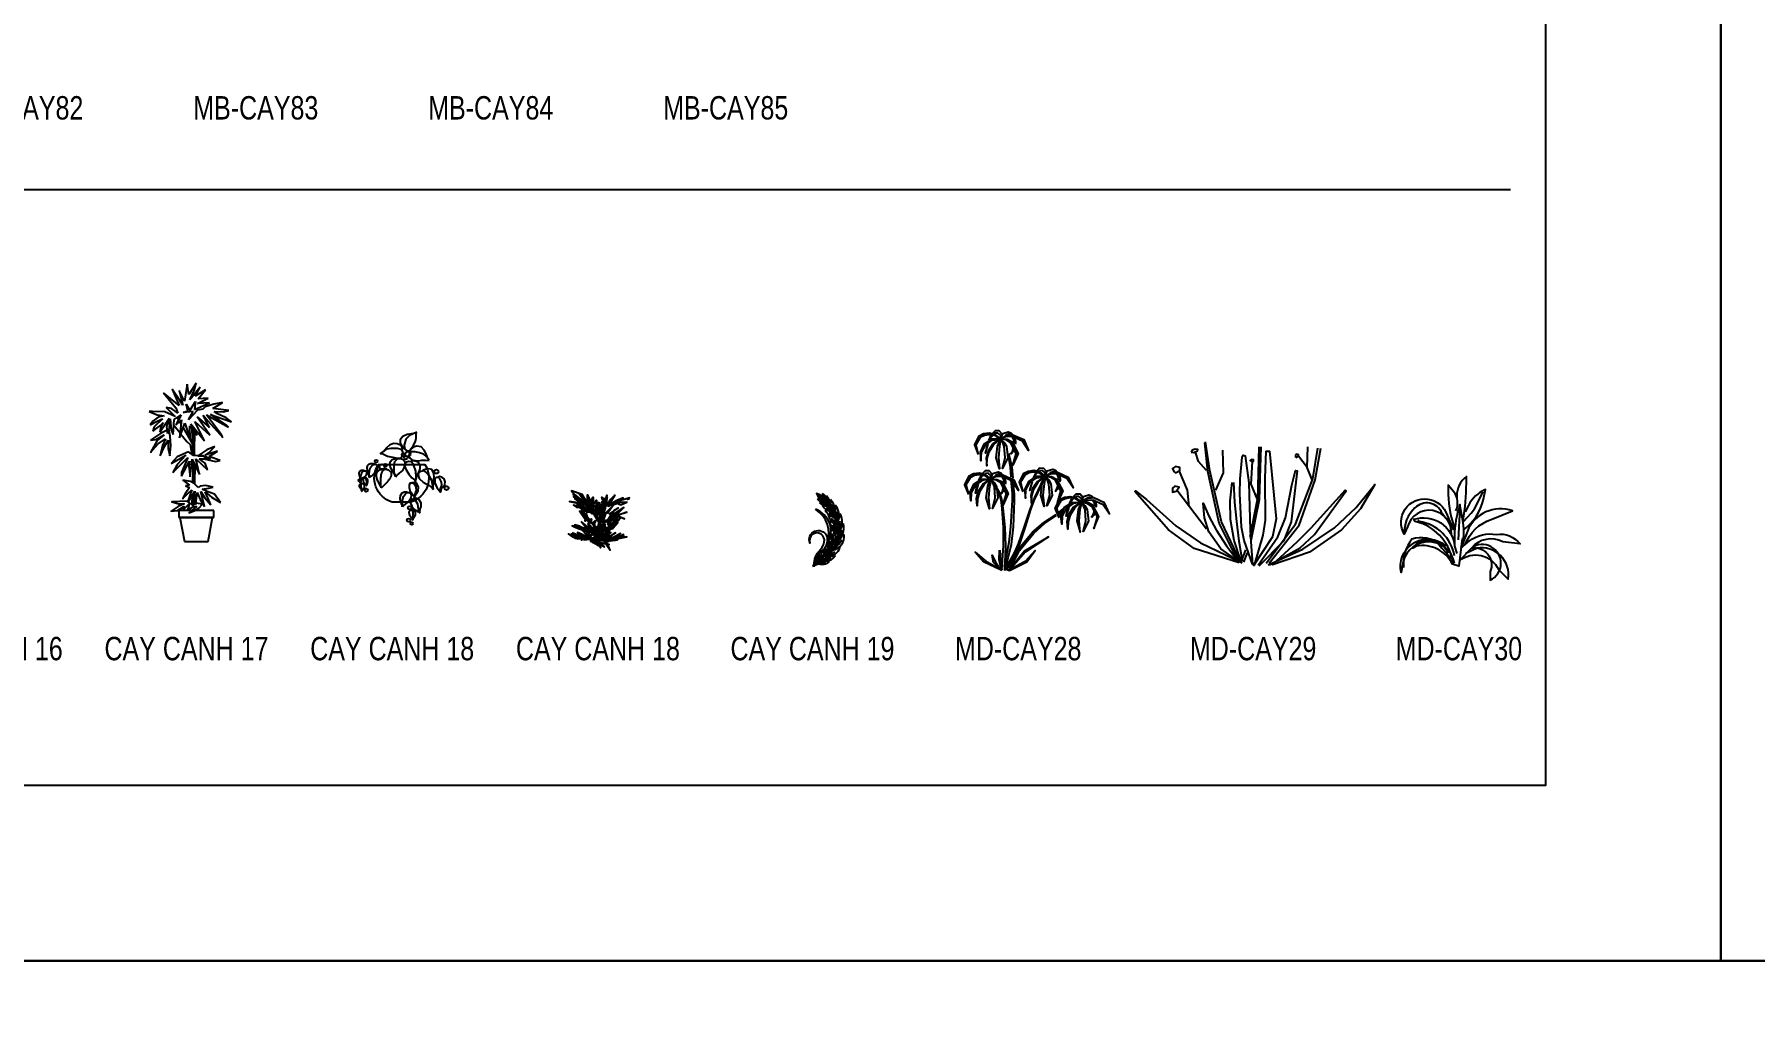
# Model space of a CAD drawing. Header units: millimetres. Extents: x 21129 to 2803301, y -510327 to 166837.
# Drawn here: x 280040 to 309471, y -164306 to -147306 of the extents above; entities that cross this region are included whole.
import ezdxf
from ezdxf.enums import TextEntityAlignment as Align

# ---------------------------------------------------------------- set-up
doc = ezdxf.new("R2010")
doc.units = ezdxf.units.MM
doc.layers.add('....01_TNT_A_DRAWING', color=7, linetype='Continuous')
doc.layers.add('....20_TNT_N_TEXT', color=9, linetype='Continuous')
doc.layers.add('....13_TNT_F_TREE', color=76, linetype='Continuous', transparency=0.5)
doc.styles.add('.TNT_A_TXT_3_NOTE', font='uromans.shx', dxfattribs={"width": 0.8})

# ---------------------------------------------------------------- blocks, each defined once
blk = doc.blocks.new('.TNT_KHUNG LAYOUT_2')
at = {"color": 250}
blk.add_lwpolyline([(0, 327), (450, 327), (450, 0), (0, 0)], close=True, dxfattribs=at)
at = {"color": 14}
blk.add_lwpolyline([(15, 312), (435, 312), (435, 15), (15, 15)], close=True, dxfattribs=at)
blk = doc.blocks.new('caycanh17')
for p, q in [((-195, 1240), (-91, 1113)), ((-63, 1131), (-195, 1240)), ((-122, 1271), (-63, 1131)), ((-58, 1175), (-122, 1271)), ((-61, 1262), (-31, 1136)), ((-18, 1170), (-61, 1262)), ((5, 1315), (-18, 1170)), ((20, 1226), (5, 1315)), ((83, 1324), (20, 1226)), ((117, 1289), (30, 1180)), ((30, 1180), (68, 1267)), ((68, 1267), (83, 1324)), ((74, 1213), (117, 1289)), ((163, 1267), (74, 1213)), ((94, 1150), (186, 1195)), ((99, 1188), (163, 1267)), ((186, 1195), (99, 1188)), ((-319, 1081), (-252, 1052)), ((-291, 1081), (-319, 1081)), ((-186, 1078), (-291, 1081)), ((-241, 1032), (-288, 998)), ((-252, 1052), (-190, 1043)), ((-190, 1043), (-241, 1032)), ((-96, 1038), (-186, 1078)), ((-175, 1115), (-96, 1038)), ((-129, 1107), (-175, 1115)), ((-73, 1068), (-129, 1107)), ((-104, 1012), (-45, 1053)), ((-91, 1113), (-73, 1068)), ((-45, 1053), (-90, 966)), ((-31, 1136), (-58, 1175)), ((-27, 1071), (12, 1087)), ((57, 1081), (-27, 1071)), ((-2, 1144), (29, 1089)), ((12, 1087), (-2, 1144)), ((95, 1092), (18, 1009)), ((18, 1009), (57, 1081)), ((29, 1089), (76, 1167)), ((76, 1167), (68, 1098)), ((68, 1098), (196, 1154)), ((91, 1036), (197, 944)), ((199, 878), (91, 1036)), ((196, 1154), (94, 1150)), ((140, 1102), (95, 1092)), ((159, 1122), (140, 1102)), ((144, 1049), (186, 999)), ((197, 944), (144, 1049)), ((233, 1145), (159, 1122)), ((172, 1051), (360, 948)), ((301, 881), (172, 1051)), ((207, 1055), (311, 1017)), ((281, 1006), (207, 1055)), ((227, 1106), (262, 1128)), ((362, 1090), (227, 1106)), ((307, 1157), (233, 1145)), ((236, 1082), (318, 1078)), ((259, 1063), (236, 1082)), ((339, 1027), (259, 1063)), ((262, 1128), (307, 1157)), ((318, 1078), (362, 1090)), ((-310, 966), (-250, 998)), ((-288, 998), (-310, 966)), ((-221, 894), (-307, 836)), ((-221, 894), (-307, 836)), ((-289, 912), (-218, 964)), ((-275, 950), (-289, 912)), ((-205, 1018), (-275, 950)), ((-250, 998), (-205, 1018)), ((-228, 905), (-149, 1024)), ((-218, 949), (-228, 905)), ((-166, 921), (-221, 894)), ((-198, 987), (-218, 949)), ((-218, 964), (-198, 987)), ((-149, 1024), (-172, 952)), ((-172, 952), (-161, 894)), ((-161, 894), (-166, 921)), ((-161, 894), (-150, 924)), ((-150, 924), (-161, 894)), ((-150, 924), (-146, 935)), ((-138, 871), (-150, 924)), ((-146, 935), (-140, 1017)), ((-140, 1017), (-130, 922)), ((-130, 922), (-114, 884)), ((-114, 884), (-104, 1012)), ((-109, 964), (-55, 897)), ((-90, 966), (-42, 1009)), ((-79, 1030), (-67, 1009)), ((-42, 1009), (-60, 856)), ((-60, 856), (-13, 982)), ((-59, 994), (-46, 972)), ((-48, 888), (4, 825)), ((-28, 941), (51, 800)), ((-13, 982), (31, 842)), ((28, 957), (91, 877)), ((31, 842), (28, 957)), ((38, 976), (154, 830)), ((91, 877), (38, 976)), ((46, 933), (54, 707)), ((54, 923), (56, 706)), ((72, 900), (67, 799)), ((73, 995), (199, 878)), ((154, 830), (73, 995)), ((186, 999), (311, 858)), ((339, 967), (281, 1006)), ((311, 1017), (384, 993)), ((384, 993), (339, 1027)), ((360, 948), (339, 967)), ((-252, 834), (-309, 730)), ((-252, 834), (-309, 730)), ((-309, 730), (-242, 803)), ((-309, 730), (-242, 803)), ((-307, 836), (-260, 841)), ((-307, 836), (-260, 841)), ((-260, 841), (-192, 881)), ((-260, 841), (-192, 881)), ((-192, 881), (-252, 834)), ((-192, 881), (-252, 834)), ((-242, 803), (-179, 847)), ((-242, 803), (-179, 847)), ((-206, 790), (-224, 701)), ((-206, 790), (-224, 701)), ((-224, 701), (-187, 780)), ((-224, 701), (-187, 780)), ((-179, 847), (-206, 790)), ((-179, 847), (-206, 790)), ((-187, 780), (-157, 835)), ((-187, 780), (-157, 835)), ((-157, 835), (-157, 763)), ((-157, 835), (-157, 763)), ((-157, 763), (-143, 702)), ((-157, 763), (-143, 702)), ((-143, 702), (-134, 786)), ((-143, 702), (-134, 786)), ((-134, 786), (-138, 871)), ((-134, 786), (-138, 871)), ((4, 825), (31, 798)), ((31, 798), (45, 715)), ((67, 799), (65, 702)), ((174, 753), (97, 702)), ((266, 741), (161, 707)), ((243, 781), (174, 753)), ((194, 731), (243, 781)), ((195, 696), (266, 741)), ((311, 858), (301, 881)), ((-132, 637), (-6, 707)), ((-80, 692), (-132, 637)), ((-80, 628), (-117, 560)), ((-117, 560), (-57, 618)), ((18, 735), (-80, 692)), ((-6, 707), (-80, 628)), ((-57, 618), (11, 686)), ((11, 686), (-42, 558)), ((-42, 527), (25, 657)), ((60, 703), (18, 735)), ((25, 657), (20, 610)), ((20, 610), (33, 522)), ((33, 522), (48, 672)), ((48, 672), (112, 543)), ((56, 656), (51, 474)), ((142, 702), (60, 703)), ((62, 643), (63, 468)), ((73, 621), (70, 462)), ((80, 675), (180, 582)), ((112, 543), (80, 675)), ((97, 702), (142, 702)), ((109, 676), (207, 675)), ((161, 640), (109, 676)), ((142, 702), (207, 675)), ((207, 675), (142, 702)), ((150, 675), (249, 652)), ((207, 675), (150, 675)), ((161, 707), (194, 731)), ((180, 582), (161, 640)), ((288, 662), (195, 696)), ((249, 652), (288, 662)), ((-42, 558), (-42, 527)), ((-31, 492), (27, 450)), ((35, 481), (-31, 492)), ((27, 450), (-8, 445)), ((-8, 445), (27, 430)), ((67, 466), (35, 481)), ((99, 430), (67, 466)), ((117, 442), (99, 430)), ((164, 449), (117, 442)), ((229, 433), (164, 449)), ((-33, 333), (12, 380)), ((-11, 376), (-33, 333)), ((27, 430), (-11, 376)), ((12, 380), (47, 410)), ((31, 370), (13, 311)), ((17, 310), (62, 385)), ((47, 410), (31, 370)), ((48, 363), (46, 285)), ((62, 385), (71, 399)), ((63, 387), (63, 286)), ((69, 395), (67, 288)), ((71, 399), (70, 358)), ((70, 358), (80, 287)), ((80, 287), (91, 387)), ((91, 387), (118, 328)), ((118, 328), (154, 268)), ((122, 395), (158, 343)), ((154, 268), (122, 395)), ((134, 416), (188, 424)), ((178, 396), (134, 416)), ((158, 343), (209, 283)), ((159, 392), (213, 349)), ((184, 343), (159, 392)), ((239, 374), (178, 396)), ((209, 283), (184, 343)), ((188, 424), (229, 433)), ((213, 349), (291, 301)), ((291, 301), (239, 374)), ((-66, 235), (-66, 174)), ((-66, 174), (234, 174)), ((-56, 174), (-18, -31)), ((224, 174), (-56, 174)), ((234, 235), (73, 235)), ((186, -31), (224, 174)), ((234, 174), (234, 235)), ((-18, -31), (186, -31))]:
    blk.add_line(p, q)
blk.add_lwpolyline([(81, 296), (80, 287), (79, 297), (54, 279), (7, 314), (-124, 308), (-65, 291), (-19, 290), (-70, 269), (-131, 227), (-77, 235), (-23, 268), (-29, 239), (22, 291), (20, 274), (9, 239), (60, 268), (87, 267), (23, 213), (73, 235), (105, 255), (138, 288)], close=True)
for points in [[(13, 311), (17, 310)], [(73, 235), (23, 213), (49, 235), (-66, 235)]]:
    blk.add_lwpolyline(points)
blk = doc.blocks.new('caycanh18')
for points in [[(-171, 330), (-208, 350), (-155, 314), (-198, 359), (-128, 306), (-141, 305), (-151, 317), (-174, 346), (-213, 370), (-137, 305), (-51, 261), (-147, 308), (-147, 305), (-110, 288), (-244, 312), (-126, 289), (-132, 335), (-94, 257), (-64, 231), (-80, 230), (-111, 257), (-111, 257), (-138, 304), (-106, 288), (-75, 290), (-109, 288), (-102, 286), (-95, 283), (-88, 281), (-85, 286), (-85, 286), (-85, 286)], [(-162, 381), (-16, 174), (-135, 372), (-225, 401), (-202, 374), (-126, 312), (-133, 310), (-166, 333), (-126, 238), (-176, 271), (-210, 279), (-183, 263), (-161, 261), (-154, 266), (-142, 258), (-56, 218), (-56, 218), (-56, 218), (-98, 218), (-46, 238), (-44, 239), (-35, 283), (-14, 251), (-4, 256), (-40, 277), (-44, 279), (-4, 256), (10, 263), (60, 304), (37, 282), (115, 309), (74, 278), (70, 279), (56, 282), (45, 283), (43, 288), (53, 292), (34, 348), (49, 311), (47, 279), (33, 307), (35, 284), (26, 280), (24, 276), (24, 275), (19, 283), (15, 297), (2, 302), (20, 278), (20, 279), (35, 282), (36, 276), (39, 268), (36, 254), (43, 258), (49, 275), (-21, 220), (54, 270), (55, 269), (55, 270), (43, 258), (50, 258), (25, 230), (25, 230), (25, 230)], [(-111, 292), (-95, 283), (-72, 268), (-88, 281), (-120, 320), (-107, 324), (-81, 292), (-78, 296), (-89, 327), (-89, 369), (-78, 339), (-77, 329), (-89, 327)], [(-53, 252), (-99, 321), (-72, 321), (-56, 291), (-56, 321), (-40, 349), (-42, 319), (-42, 321), (-43, 294), (-62, 291), (-62, 291), (-56, 291), (-61, 290), (-61, 290), (-62, 290), (-62, 290), (-27, 298), (-13, 321), (-14, 297), (-15, 264), (-13, 247), (-7, 222), (-31, 207), (-31, 207), (24, 240), (25, 230), (25, 230), (25, 230)], [(209, 302), (198, 302), (191, 302), (145, 285), (136, 283), (157, 298), (196, 283), (246, 304), (167, 299), (141, 290), (217, 341), (161, 318), (111, 291), (89, 287), (185, 299), (145, 293), (135, 286), (185, 319), (164, 309), (165, 305), (89, 287), (91, 285), (87, 284), (38, 281), (79, 284), (141, 303), (144, 299), (151, 294), (127, 285), (129, 282), (121, 283), (89, 271), (73, 277), (67, 279), (53, 261), (50, 255), (33, 210), (27, 152), (3, 160), (-23, 202), (-57, 256), (-44, 238), (-44, 235), (-35, 201), (-11, 164), (3, 160), (-5, 215), (10, 213), (27, 152), (50, 127), (-10, 163), (13, 116), (10, 54), (30, 23), (8, 36), (-8, 45), (-16, 50), (-34, 49), (-34, 45), (-40, 38), (-11, 50), (-10, 50), (-7, 54), (4, 103), (6, 113), (-2, 74), (25, 83), (38, 85), (-30, 73), (-30, 69), (7, 87), (-32, 77), (-29, 118), (-30, 77), (-44, 80), (-57, 83), (-71, 77), (-78, 91), (-69, 75), (-83, 121), (-70, 109), (-59, 88), (-25, 86), (-3, 85), (-30, 102), (-30, 113), (-30, 102), (-41, 109), (-30, 103), (-30, 113), (-30, 103), (-1, 88), (28, 90), (0, 85), (5, 105), (-1, 77), (3, 79), (-4, 80), (-60, 88), (-49, 87), (-50, 83), (-50, 83)], [(26, 280), (26, 280), (26, 280), (18, 269), (-20, 304), (-4, 288), (4, 266), (15, 272), (18, 270), (16, 268), (15, 268), (15, 268), (-5, 265), (23, 260), (-1, 234), (24, 240), (56, 282), (56, 282), (58, 274), (63, 277), (62, 280), (64, 304), (65, 297), (74, 299), (79, 298), (90, 300), (111, 332), (145, 364), (103, 296), (102, 295), (101, 296), (131, 292), (114, 283), (89, 284), (89, 271), (117, 285), (135, 285), (107, 246), (85, 211), (67, 215), (45, 148), (45, 148), (50, 127), (109, 158), (143, 207), (134, 187)], [(67, 315), (70, 338), (69, 302), (75, 299), (78, 352), (68, 331), (68, 332), (77, 365), (61, 306), (56, 294), (56, 293), (80, 304), (61, 296), (56, 293), (47, 315), (50, 299), (49, 305), (49, 314), (51, 338), (52, 310), (65, 303), (65, 302), (65, 330), (69, 301), (70, 299), (70, 299), (70, 299)], [(266, 332), (254, 328), (271, 343), (149, 304), (160, 305), (67, 215)], [(-108, 187), (-98, 208), (-110, 187), (-120, 210), (-100, 162), (-132, 193), (-149, 222), (-77, 161), (-77, 161), (10, 54), (2, 61), (-48, 125), (-45, 119), (-45, 119), (-62, 126), (-74, 132), (-58, 127), (-48, 125), (-43, 125), (-42, 130), (-42, 130), (-18, 148), (-23, 137), (-27, 126), (-31, 116), (-48, 125), (-103, 166), (-85, 145), (-88, 148), (-74, 132), (-75, 141), (-81, 148), (-109, 158), (-159, 229), (-132, 205), (-111, 173), (-96, 159), (-120, 209), (-106, 177), (-77, 143), (-96, 177), (-108, 187), (-140, 235), (-120, 202), (-105, 192), (-80, 150), (-106, 194), (-130, 231), (-110, 205), (-102, 201), (-80, 150), (-48, 125), (-85, 163), (-109, 169), (-110, 143), (-108, 152), (-76, 146), (-75, 142), (-57, 163), (-55, 161), (-61, 141), (-61, 141), (104, -107), (8, 116), (24, 116), (28, 152), (45, 148), (108, 156), (81, 116), (96, 107), (117, 150), (50, 127), (64, 151), (64, 151), (64, 151)], [(-95, 283), (-62, 291), (-102, 286)], [(-92, 284), (-92, 284)], [(-91, 284), (-91, 284)], [(-74, 284), (-88, 281)], [(-85, 286), (-85, 286)], [(116, 203), (137, 231), (142, 239), (174, 257), (99, 205), (116, 203), (85, 153), (103, 155), (127, 154), (173, 186), (147, 156), (108, 103), (120, 94), (187, 202), (187, 202), (187, 203), (247, 220), (159, 187), (103, 155), (147, 201), (175, 215), (221, 259), (138, 206), (85, 153), (50, 127), (13, 153), (8, 118), (27, 228), (13, 116), (8, 116), (2, 65), (2, 65), (-4, 58), (-2, 70), (5, 55), (4, 55), (-39, 57), (2, 51), (-53, 30), (-9, 44), (-10, 38), (-22, 25), (-21, 25), (-22, 25), (-23, 28), (-30, 34), (-43, 28), (-39, 30), (-75, 12), (-8, 47), (-30, 37), (-30, 22), (-35, 26), (-48, 38)], [(-74, 284), (-74, 284)], [(-12, 241), (-21, 248), (-15, 253), (-15, 263), (-8, 258), (-15, 276), (14, 223), (24, 201), (15, 131), (24, 227), (9, 122), (23, 203), (33, 210), (51, 205), (70, 280), (37, 239), (60, 274), (68, 276), (68, 279), (66, 280), (50, 258), (53, 261), (72, 281), (61, 274), (61, 274), (34, 266), (51, 261), (53, 261), (37, 232), (25, 230), (25, 230), (25, 230)], [(45, 148), (49, 190), (12, 244), (29, 269), (29, 269)], [(45, 148), (45, 148)], [(22, 73), (41, 88), (-30, 66), (-30, 22), (-44, 34), (-39, 30), (-39, 30), (-80, 10), (-12, 45), (-54, 30), (-28, 38), (-79, 13), (-36, 36), (-68, 26), (-61, 3), (-61, 3), (-103, -1), (-143, -12), (-111, 6), (-96, 3), (-147, 5), (-147, 5), (-171, 10), (-215, 43), (-127, 8), (-102, 9), (-100, 9), (-76, 26), (-140, -11), (-125, -2), (-164, -4), (-212, 18), (-195, -3), (-168, -7), (-166, -8), (-169, -7), (-206, 3), (-219, 12), (-251, 35), (-212, 18), (-225, 34), (-200, 15)], [(-110, -4), (-62, 3), (-62, 3), (-96, 3), (-80, 11), (-87, 10), (-89, 5), (-99, 2), (-141, -19), (-115, -1), (-155, 1), (-203, 8), (-237, 23), (-161, 8), (-125, 9), (-90, 3), (-96, 3), (-103, -1), (-103, -1), (-103, -1)], [(-16, 50), (-16, 50), (-16, 50), (-24, 51), (-100, 64), (-61, 54), (-77, 48), (-65, 52), (-63, 48), (-73, 52), (-95, 59), (-130, 70), (-103, 59), (-89, 43), (-94, 57), (-80, 57), (-107, 64), (-102, 70), (-61, 62), (-51, 57), (-43, 69), (-91, 94), (-109, 112), (-140, 137), (-99, 86), (-99, 86), (-71, 66), (-72, 66), (-89, 62), (-62, 53), (-80, 57), (-78, 57), (-62, 57), (-62, 53), (-62, 53), (-20, 50), (-70, 53), (-77, 57), (-82, 59), (-82, 59), (-102, 71), (-127, 81), (-169, 87), (-110, 65), (-103, 91), (-112, 57), (-112, 57), (-204, 95), (-152, 74), (-82, 65), (-63, 58), (-86, 61), (-62, 57), (-61, 62), (-117, 85), (-110, 75), (-155, 98), (-158, 99), (-198, 112), (93, 15), (-220, 102), (-177, 84)], [(-23, 17), (-23, 17), (-23, 17), (-23, 28), (-28, 25), (-23, 17), (-12, -5), (-2, -7), (-5, -7), (-1, -7), (0, -7), (-27, -17), (-66, -15), (-38, -12), (-1, -7), (-40, -10), (-68, 7), (-66, 5), (-48, -3), (-170, -6), (-178, -9), (-132, -6), (-130, -5), (-130, -5), (-131, -6), (-130, -5), (-130, -5)], [(-101, 9), (-101, 9), (-95, 13), (-104, 10), (-121, 9), (-121, 8), (-126, 7), (-126, 7), (-122, 8), (-122, 8), (-99, 10), (-106, 9), (-123, -1), (-117, 2), (-96, 15), (-114, 13), (-109, 13), (-110, 13), (-109, 13), (-88, 21), (-82, 17), (-83, 18), (-85, 15), (-124, 11), (-106, 11), (-115, 16), (-136, 27), (-174, 46), (-119, 18), (-108, 12), (-91, 16), (-91, 17), (-84, 21), (-117, 2), (-93, 17), (-100, 30), (-132, 62), (-105, 34), (-93, 17), (-78, 14), (-78, 14), (-78, 14), (-78, 14), (-78, 14), (-78, 15), (-78, 14), (-78, 14), (-68, 26), (-72, 31), (-77, 32), (-81, 64), (-79, 22), (-78, 14), (-61, 3), (-62, 3), (-62, 3), (-61, 3), (-53, 0), (-10, -19), (-15, -24), (-15, -24), (-15, -24)], [(-88, 21), (-81, 24), (-140, -10), (-85, 21), (-83, 22), (-79, 22), (-79, 23), (-37, 40), (-37, 40), (-54, 50), (-48, 38), (-37, 39), (-46, 47), (-46, 47), (-46, 47)], [(23, -12), (98, -2), (19, -15), (26, -20), (-4, -4), (18, -17), (25, -21), (92, -31), (14, -17), (16, -13), (16, -13), (-60, -13), (-119, -18), (16, 0), (22, -1), (22, -1), (55, -2), (-63, -12), (55, 5), (45, 5), (38, 21), (38, 61), (36, 60), (58, 87), (37, 61), (62, 81), (108, 103)], [(6, 49), (6, 49), (14, 47), (12, 44), (1, 27), (16, 20), (1, 34), (-30, 63), (-30, 25), (-41, 49), (-63, 48)], [(-4, -34), (-4, -34), (-4, -34), (-26, -46), (-37, -34), (-32, -42), (-23, -42), (-30, -39), (-30, -39), (-32, -39), (-8, -35), (-9, -19), (-9, -19), (-10, -19), (1, -6), (1, -11), (2, 59), (-15, -24), (-46, 89), (-27, -16), (-40, -23), (-34, -17)], [(-10, 1), (-18, 11), (-11, 16), (-12, 13), (-12, 13), (-16, 12), (-18, 14), (-23, 17), (-23, 17), (-23, 17), (-24, 17), (19, 15), (-4, 23), (-2, 22), (20, 20), (5, 54), (4, 60), (1, 58), (12, 65), (17, 67), (10, 54), (51, 129), (49, 116), (19, 51), (24, 87), (24, 85), (23, 90), (25, 90), (25, 90), (25, 90), (25, 89), (20, 84), (31, 86), (36, 87), (48, 74), (19, 51), (63, 81), (62, 81), (31, 68), (48, 74), (62, 114), (44, 117), (17, 67), (24, 115), (35, 114), (35, 101), (35, 113), (16, 69), (16, 69), (33, 31), (38, 22), (38, 22), (57, 31), (57, 31), (57, 31)], [(1, -7), (1, -7), (1, -7), (1, -7), (3, -8), (1, -12), (-1, -9), (2, -10), (2, -11), (3, -15), (-1, -17), (-24, -24), (6, -22), (22, -85), (11, -18), (5, -17), (12, -16), (14, -17), (16, -18), (63, 101), (30, -2), (34, 0), (30, -3), (110, 45), (46, -20), (150, 43), (58, -15), (53, -12)], [(-1, 47), (-6, 45), (-6, 44), (-21, -40), (-21, 25)], [(55, 16), (55, 16), (55, 16), (36, 16), (36, 16), (44, 24), (55, 22), (55, 22), (55, 22), (52, 25), (57, 31), (58, 14), (19, 13), (23, 14), (16, 21), (15, 21), (15, 21), (-1, 22), (0, 22), (19, 16), (-19, 17), (17, 14), (49, 65), (76, 68), (73, 63), (43, 56), (47, 57), (19, 51), (44, 53), (44, 53), (67, 55), (119, 87), (75, 68), (74, 64), (111, 74), (100, 75), (115, 95), (131, 93), (115, 78), (128, 85), (126, 76), (63, 61), (109, 88)], [(15, -14), (19, -11), (19, -11), (4, -22), (11, 39), (15, -20), (33, -1), (35, -1), (46, -20), (34, 0), (34, 0), (34, 0), (34, 0)], [(36, 45), (39, 64), (49, 65), (49, 65), (18, -8), (14, -10)], [(29, -22), (29, -22), (19, -16), (32, -23), (39, -24), (98, -24), (98, -26), (149, -20), (109, -23), (109, -23), (98, -3), (98, -24), (98, -21), (91, -25), (89, -26), (89, -25), (95, -9), (62, 1), (73, 1), (67, 1), (77, 2), (65, 8), (83, -4), (61, 9), (76, -13), (72, -7), (71, -7), (67, -7), (65, -7), (114, -17), (167, -18), (65, -7), (149, -1), (124, -6), (131, -5), (193, 38), (123, -3), (123, -3), (190, 37), (137, -1)], [(52, 25), (34, 13), (39, 19), (39, 19), (57, 31), (55, 18), (58, 16), (58, 16), (65, 16), (57, 31), (66, 19)], [(57, 28), (57, 28)], [(57, 28), (57, 28)], [(58, 22), (58, 22)], [(58, 20), (58, 20)], [(70, 57), (74, 58), (72, 71), (62, 81)], [(95, -8), (95, -8), (96, -8), (98, -2), (98, -2), (98, -2), (98, -2), (98, -2), (127, -8), (133, -6), (218, 27), (123, -16), (247, 9), (161, -2), (84, 1), (84, 1), (65, 15), (105, 3), (75, 13), (106, 10), (110, 9), (100, 14), (103, 13), (117, 9), (106, 11), (118, 9), (103, 13), (86, 21), (86, 21)], [(102, 71), (74, 58), (102, 70)], [(93, 7), (104, 4), (93, 7)], [(-130, -5), (-130, -5)], [(-31, -5), (-31, -5), (-22, -3), (-32, 0), (-55, -2), (-55, -2), (-79, -3), (-43, -4), (-30, -5), (-73, -12), (-39, -7), (-63, -10), (-46, -7)], [(-31, -5), (-25, -5), (-74, -11), (-62, -16), (10, -42), (10, -73), (-16, -43), (-4, -34), (-32, -42), (-45, -41), (-28, -45), (3, -64), (-1, -65), (-2, -62), (15, -44), (20, -68), (22, -60), (26, -45), (19, -51), (10, -51), (10, -46), (17, -51), (17, -51), (17, -55)], [(5, -5), (-2, -8), (6, -3), (3, -8), (7, -12), (1, -6), (7, -6), (-4, -8), (2, -14), (3, -12), (-21, -9), (-6, -14)], [(16, -13), (16, -13)], [(38, -22), (108, -25)]]:
    blk.add_lwpolyline(points)
for points in [[(-165, 309), (-157, 302), (-148, 293), (-149, 295), (-199, 336)], [(-31, 207), (-115, 231), (-104, 232), (-80, 230), (-132, 253), (-199, 308), (-170, 281), (-167, 281), (-146, 284), (-104, 232)], [(-33, 201), (50, 210), (-49, 206), (-64, 231), (-74, 284), (-78, 344), (-64, 298), (-53, 252), (-44, 239), (-44, 239), (-21, 248)], [(134, 90), (138, 95), (136, 91), (163, 135), (190, 168), (130, 92), (130, 92), (130, 86), (170, 131), (143, 103)], [(174, 188), (226, 161), (169, 183)], [(-142, 73), (-142, 73)], [(-87, 11), (-86, 12), (-80, 12)], [(-73, 22), (-78, 14), (-73, 23), (-77, 16), (-54, 19)], [(-35, 64), (-16, 50), (-20, 56), (-33, 78), (-43, 70), (-43, 69), (-42, 69)], [(27, 138), (27, 138)], [(59, 30), (67, 22), (71, 21), (100, 56)], [(62, 132), (62, 132)], [(178, 5), (225, 14), (115, -17), (195, 11)], [(-21, -39), (27, -51), (-63, -29), (-33, -39), (-38, -40)], [(24, -41), (96, -57), (47, -51), (-6, -51), (-6, -51), (-6, -49), (7, -51), (-10, -46), (57, -78), (-2, -44), (-4, -34), (24, -41)]]:
    blk.add_lwpolyline(points, close=True)
blk = doc.blocks.new('md-caycanh18')
for points in [[(211, 598), (147, 568), (117, 538), (101, 487), (107, 452), (126, 439), (148, 442), (163, 458), (183, 484), (198, 520), (205, 547), (205, 577), (207, 598)], [(-102, 413), (-67, 437), (-42, 455), (-10, 462), (42, 460), (77, 452), (89, 434), (88, 405), (73, 376), (45, 373), (7, 380), (-41, 390), (-81, 408), (-92, 413), (-102, 413)], [(-74, 432), (-48, 465), (-17, 492), (10, 504), (43, 502), (72, 488), (86, 464), (86, 444)], [(185, 587), (128, 578), (91, 560), (69, 533), (69, 503), (92, 467), (107, 454)], [(307, 368), (292, 412), (273, 443), (247, 472), (210, 478), (178, 468), (158, 449), (152, 427)], [(-197, 222), (-200, 232), (-202, 240), (-204, 247), (-206, 254), (-208, 260), (-209, 265), (-210, 270), (-211, 274), (-212, 278), (-213, 282), (-213, 285), (-213, 288), (-213, 291), (-213, 294), (-213, 297), (-213, 300), (-212, 302), (-211, 305), (-211, 308), (-210, 310), (-209, 313), (-207, 315), (-206, 317), (-205, 319), (-203, 321), (-201, 322), (-199, 324), (-197, 325), (-195, 326), (-192, 327), (-190, 328), (-188, 328), (-185, 329), (-183, 329), (-180, 330), (-178, 330), (-175, 330), (-172, 330), (-170, 330), (-167, 330), (-164, 329), (-160, 329), (-157, 328), (-154, 328), (-152, 327), (-149, 326), (-147, 325), (-145, 324)], [(-196, 210), (-196, 222), (-196, 233), (-196, 243), (-196, 251), (-195, 258), (-194, 264), (-193, 269), (-192, 274), (-191, 278), (-190, 282), (-188, 286), (-187, 289), (-186, 292), (-184, 295), (-183, 297), (-181, 300), (-179, 302), (-178, 304), (-176, 306), (-175, 308), (-173, 310), (-171, 311), (-170, 313), (-168, 315), (-167, 316), (-165, 317), (-164, 318), (-162, 319), (-160, 320), (-159, 321), (-157, 321), (-155, 322), (-153, 322), (-151, 323), (-149, 323), (-147, 323), (-145, 323), (-143, 323), (-141, 322), (-139, 322), (-137, 321), (-135, 321), (-134, 320), (-132, 319), (-131, 318), (-130, 316), (-128, 315), (-128, 313), (-127, 311), (-126, 309), (-126, 307), (-126, 304), (-126, 302), (-126, 299), (-126, 296), (-127, 293), (-127, 290), (-128, 287), (-128, 284), (-129, 281), (-130, 278), (-131, 275), (-132, 272), (-134, 269), (-135, 266), (-137, 263), (-138, 260), (-140, 258), (-143, 255), (-145, 252), (-147, 249), (-150, 246), (-153, 243), (-157, 239), (-161, 236), (-166, 232), (-172, 227), (-179, 222), (-187, 217), (-196, 210)], [(28, 224), (9, 258), (-11, 291), (-20, 318), (-16, 343), (0, 364), (33, 373), (53, 373)], [(28, 214), (28, 231), (18, 251), (17, 278), (18, 314), (24, 348), (44, 370), (73, 373), (94, 365), (108, 348), (108, 323), (99, 293), (87, 269), (61, 248), (37, 228), (28, 213)], [(200, 171), (205, 215), (202, 265), (182, 321), (163, 345), (142, 346), (123, 341), (109, 326), (107, 305), (116, 280), (142, 238), (167, 208), (190, 191), (195, 184), (198, 170)], [(315, 358), (299, 381), (267, 408), (235, 422), (197, 430), (163, 429), (147, 420), (142, 399), (147, 379), (165, 364), (193, 351), (227, 351), (253, 358), (286, 358), (317, 356)], [(203, 189), (217, 234), (231, 259), (238, 286), (238, 311), (225, 338), (197, 351), (172, 351), (157, 345)], [(-269, 195), (-273, 205), (-275, 213), (-278, 220), (-279, 225), (-280, 230), (-281, 235), (-282, 238), (-282, 242), (-282, 245), (-282, 247), (-282, 250), (-282, 252), (-281, 254), (-281, 256), (-280, 257), (-279, 259), (-278, 261), (-277, 262), (-276, 264), (-274, 265), (-273, 267), (-271, 268), (-270, 269), (-268, 270), (-266, 271), (-264, 272), (-262, 272), (-260, 273), (-258, 273), (-256, 273), (-254, 273), (-251, 273), (-249, 273), (-247, 273), (-245, 273), (-243, 272), (-241, 271), (-239, 271), (-237, 270), (-235, 269)], [(-261, 92), (-261, 96), (-262, 100), (-263, 103), (-263, 105), (-264, 108), (-265, 110), (-266, 111), (-267, 113), (-267, 114), (-268, 115), (-269, 116), (-270, 117), (-271, 118), (-272, 119), (-273, 120), (-274, 121), (-274, 122), (-275, 123), (-276, 124), (-277, 125), (-278, 126), (-278, 128), (-279, 129), (-279, 130), (-280, 131), (-280, 132), (-280, 133), (-281, 135), (-281, 136), (-281, 137), (-281, 138), (-281, 140), (-281, 141), (-281, 142), (-280, 143), (-280, 144), (-280, 145), (-280, 146), (-279, 147), (-279, 148), (-278, 149), (-277, 150), (-276, 151), (-276, 151), (-275, 152), (-274, 153), (-273, 153), (-272, 153), (-270, 154), (-269, 154), (-268, 154), (-267, 155), (-266, 155), (-265, 155), (-265, 155), (-264, 155)], [(-269, 183), (-269, 191), (-269, 198), (-269, 204), (-268, 209), (-268, 214), (-268, 218), (-267, 221), (-267, 225), (-266, 228), (-265, 232), (-264, 235), (-263, 239), (-262, 242), (-261, 245), (-260, 248), (-259, 250), (-258, 253), (-256, 255), (-255, 257), (-253, 259), (-252, 260), (-250, 262), (-248, 263), (-247, 264), (-245, 265), (-243, 266), (-242, 266), (-240, 267), (-238, 267), (-236, 267), (-235, 267), (-233, 267), (-231, 267), (-229, 266), (-228, 266), (-226, 265), (-225, 264), (-223, 263), (-222, 262), (-221, 261), (-220, 260), (-220, 258), (-219, 256), (-219, 255), (-219, 253), (-219, 251), (-219, 249), (-219, 247), (-220, 245), (-220, 242), (-220, 240), (-221, 238), (-222, 236), (-222, 234), (-223, 232), (-224, 230), (-225, 228), (-226, 226), (-227, 224), (-228, 222), (-229, 221), (-231, 219), (-232, 218), (-234, 216), (-236, 215), (-237, 213), (-239, 212), (-241, 211), (-243, 210), (-245, 209), (-247, 208), (-249, 207), (-251, 206), (-252, 206), (-254, 205), (-255, 204), (-256, 203), (-257, 203), (-258, 202), (-259, 201), (-260, 200), (-260, 199), (-261, 197), (-262, 196), (-263, 194), (-264, 191), (-266, 188), (-268, 185)], [(-263, 89), (-259, 94), (-255, 99), (-252, 103), (-249, 107), (-246, 110), (-244, 113), (-243, 116), (-241, 118), (-240, 120), (-239, 122), (-238, 124), (-238, 126), (-237, 128), (-237, 130), (-236, 132), (-236, 133), (-236, 135), (-236, 137), (-236, 138), (-236, 140), (-236, 141), (-236, 143), (-236, 144), (-237, 146), (-237, 147), (-238, 148), (-239, 149), (-240, 150), (-241, 151), (-242, 152), (-243, 153), (-245, 153), (-246, 154), (-248, 155), (-250, 155), (-251, 155), (-253, 156), (-255, 156), (-256, 156), (-258, 156), (-259, 156), (-260, 155), (-262, 155), (-263, 154), (-264, 153), (-264, 152), (-265, 151), (-266, 150), (-267, 149), (-267, 147), (-268, 145), (-268, 144), (-268, 142), (-268, 140), (-269, 138), (-269, 136), (-268, 134), (-268, 132), (-268, 131), (-268, 129), (-267, 127), (-267, 125), (-266, 124), (-265, 122), (-264, 121), (-264, 119), (-263, 118), (-262, 117), (-261, 116), (-261, 115), (-260, 114), (-260, 113), (-259, 112), (-259, 111), (-259, 111), (-258, 110), (-258, 109), (-258, 109), (-258, 108), (-258, 107), (-258, 106), (-258, 106), (-258, 104), (-259, 103), (-259, 101), (-260, 98), (-261, 94), (-262, 89)], [(-219, 140), (-218, 149), (-218, 156), (-218, 162), (-218, 167), (-218, 172), (-218, 175), (-218, 178), (-219, 181), (-219, 184), (-220, 186), (-220, 189), (-221, 191), (-222, 193), (-223, 194), (-224, 196), (-225, 197), (-226, 199), (-227, 200), (-228, 201), (-229, 201), (-231, 202), (-232, 203), (-233, 203), (-234, 203), (-236, 203), (-237, 203), (-238, 203), (-239, 203), (-240, 203), (-241, 203), (-242, 202), (-243, 202), (-244, 201), (-245, 201), (-246, 200), (-247, 200), (-247, 199), (-248, 198), (-248, 197), (-249, 197), (-249, 195), (-249, 194), (-250, 193), (-250, 192), (-250, 190), (-250, 189), (-249, 187), (-249, 185), (-249, 184), (-249, 182), (-248, 180), (-248, 178), (-247, 176), (-246, 174), (-246, 172), (-245, 170), (-244, 168), (-243, 166), (-241, 165), (-240, 163), (-239, 161), (-237, 159), (-235, 157), (-234, 156), (-232, 154), (-230, 152), (-228, 149), (-226, 147), (-224, 146), (-222, 144), (-220, 142), (-218, 140)], [(-219, 144), (-215, 152), (-212, 158), (-210, 164), (-209, 168), (-208, 171), (-207, 174), (-207, 177), (-207, 179), (-208, 181), (-208, 183), (-208, 184), (-208, 186), (-209, 187), (-209, 189), (-210, 190), (-210, 192), (-211, 193), (-212, 194), (-212, 196), (-213, 197), (-214, 198), (-215, 199), (-216, 200), (-217, 201), (-218, 202), (-219, 203), (-220, 204), (-221, 204), (-222, 205), (-224, 205), (-225, 206), (-226, 206), (-227, 206), (-228, 206), (-230, 206), (-231, 206), (-233, 206), (-234, 206), (-236, 205), (-238, 204)], [(-97, 133), (-105, 146), (-112, 158), (-118, 169), (-123, 179), (-126, 188), (-129, 196), (-131, 203), (-132, 209), (-134, 215), (-134, 220), (-135, 225), (-135, 229), (-134, 233), (-134, 237), (-133, 240), (-132, 244), (-131, 247), (-130, 250), (-128, 254), (-127, 257), (-125, 260), (-123, 263), (-121, 265), (-118, 268), (-116, 270), (-113, 272), (-110, 274), (-107, 275), (-103, 277), (-100, 278), (-96, 279), (-91, 280), (-87, 281), (-82, 282), (-77, 283), (-71, 284), (-65, 284), (-59, 284), (-52, 284), (-45, 283)], [(-95, 120), (-97, 145), (-97, 166), (-98, 183), (-97, 198), (-97, 210), (-95, 219), (-94, 228), (-93, 235), (-91, 241), (-89, 247), (-88, 251), (-86, 256), (-84, 260), (-83, 263), (-81, 266), (-80, 269), (-78, 271), (-77, 273), (-75, 274), (-73, 276), (-72, 277), (-70, 278), (-68, 278), (-67, 279), (-65, 279), (-63, 280), (-61, 280), (-58, 280), (-56, 280), (-54, 280), (-52, 280), (-49, 280), (-47, 279), (-45, 279), (-42, 278), (-40, 278), (-38, 277), (-36, 276), (-33, 275), (-31, 274), (-29, 272), (-27, 271), (-25, 269), (-22, 267), (-20, 265), (-19, 264), (-17, 262), (-15, 260), (-14, 258), (-13, 256), (-12, 255), (-11, 253), (-10, 251), (-10, 249), (-9, 248), (-9, 246), (-9, 244), (-8, 242), (-8, 241), (-8, 239), (-8, 237), (-9, 235), (-9, 233), (-9, 231), (-9, 228), (-10, 226), (-10, 224), (-11, 221), (-12, 218), (-13, 215), (-15, 212), (-16, 209), (-18, 205), (-21, 201), (-23, 197), (-26, 193), (-30, 188), (-34, 183), (-38, 178), (-42, 173), (-47, 167), (-52, 162), (-58, 156), (-64, 149), (-71, 142), (-78, 135), (-85, 128), (-94, 119)], [(192, 37), (193, 57), (200, 80), (207, 99), (205, 131), (190, 154), (173, 161), (153, 160), (146, 148), (144, 124), (152, 98), (171, 71), (186, 52), (193, 37)], [(192, 41), (209, 74), (221, 95), (225, 126), (212, 157), (190, 167), (169, 163)], [(352, 108), (339, 184), (311, 232), (289, 256), (269, 266), (244, 262), (229, 253), (223, 230), (230, 201), (266, 169), (311, 143), (336, 126), (352, 108)], [(350, 117), (353, 171), (359, 217), (354, 253), (339, 279), (314, 283), (290, 281), (266, 273), (258, 266)], [(415, 83), (413, 113), (425, 144), (423, 169), (408, 199), (397, 211), (375, 211), (365, 198), (366, 164), (381, 124), (404, 97), (416, 82)], [(416, 87), (422, 117), (438, 134), (451, 151), (454, 173), (444, 198), (425, 212), (404, 217), (388, 211)], [(87, -35), (80, -13), (71, 6), (68, 29), (71, 55), (86, 78), (102, 88), (121, 88), (132, 83)], [(86, -42), (88, -21), (88, 17), (97, 48), (114, 71), (127, 80), (143, 82), (158, 76), (163, 58), (159, 33), (141, 4), (114, -15), (92, -35), (87, -42)], [(237, -94), (224, -58), (219, -19), (198, 14), (173, 22), (157, 12), (156, -9), (169, -35), (186, -61), (219, -80), (239, -96)], [(237, -91), (240, -61), (248, -39), (249, -9), (232, 20), (212, 33), (189, 31), (175, 21)], [(177, -156), (176, -137), (180, -114), (180, -89), (174, -73), (167, -69), (152, -71), (143, -86), (148, -114), (169, -136), (175, -150), (177, -157)], [(176, -154), (186, -133), (199, -111), (200, -89), (191, -73), (178, -65), (164, -69)]]:
    blk.add_lwpolyline(points)
blk.add_lwpolyline([(-120, 320), (280, 320, -0.497266), (160, 0), (0, 0, -0.497266)], format="xyb", close=True)
for centre, radius in [((-137, 349), 11.8), ((-87, 302), 21.7), ((-59, 314), 13.3), ((96, 403), 14.3), ((117, 380), 15.1), ((134, 410), 21.7), ((-279, 186), 9.72), ((-271, 168), 5.81), ((378, 260), 16.9), ((-222, 101), 13.5), ((465, 119), 16.9), ((141, -156), 15.1), ((150, -50), 15.1), ((167, -184), 10.5)]:
    blk.add_circle(centre, radius)
blk = doc.blocks.new('md-caycanh19')
at = {"linetype": 'Continuous'}
blk.add_lwpolyline([(101, 563, 0.07026), (57, 601, 0.031624), (101, 563, 0.279169), (36, 622, 0.26956)], format="xyb", close=True, dxfattribs=at)
blk.add_lwpolyline([(13, -6, -0.182356), (54, 127, 0.155885), (100, 205, 1.372123), (-21, 199, -0.980209), (121, 261, -0.284878), (91, 141, 0.206451), (13, -6)], format="xyb")
for centre, radius, start, end in [((187, 624), 102, 180.498, 230.2446), ((53, 561), 70, 347.7709, 62.9717), ((235, 626), 139, 191.3436, 215.377), ((-309, 390), 458, 19.8178, 27.0631), ((303, 612), 182, 182.9872, 215.1995), ((48, 524), 107, 351.0863, 47.1005), ((-110, 311), 329, 289.4828, 50.1441), ((-105, 279), 246, 339.8211, 57.921), ((-41, 301), 199, 327.4685, 70.2735), ((19, 410), 170, 52.7337, 82.2852), ((102, 611), 68.7, 208.2533, 286.7656), ((72, 424), 120, 51.1553, 95.5653), ((128, 611), 95.8, 225.2132, 281.5074), ((-31, 113), 458, 70.5896, 77.8349), ((217, 994), 458, 250.7167, 257.962), ((73, 387), 133, 39.829, 84.799), ((168, 567), 95.3, 210.1782, 274.4497), ((10, 80), 458, 72.6362, 79.8814), ((230, 968), 458, 252.3046, 259.5499), ((107, 376), 103, 27.7442, 88.5154), ((196, 519), 94.7, 204.5859, 271.6738), ((-236, -367), 934, 63.8513, 67.7338), ((529, 1336), 934, 243.8513, 247.7338), ((302, 583), 166, 186.0102, 206.8573), ((-71, 472), 229, 8.9281, 24.155), ((-293, -369), 934, 58.2003, 62.0827), ((275, 620), 209, 231.4546, 248.8283), ((354, 567), 201, 178.4677, 214.0643), ((65, 483), 126, 346.9741, 45.5579), ((664, 617), 503, 189.9671, 198.8353), ((12, 450), 175, 1.5826, 27.2198), ((533, 501), 340, 176.2223, 199.065), ((113, 445), 113, 331.0162, 44.271), ((361, 431), 155, 166.7333, 195.4714), ((60, 425), 155, 346.7333, 15.4714), ((480, 346), 264, 156.4523, 190.964), ((119, 386), 136, 318.5419, 28.8745), ((107, 334), 110, 9.2772, 76.2858), ((268, 483), 141, 197.2566, 248.3064), ((92, 278), 125, 355.585, 62.5643), ((298, 393), 148, 181.2925, 236.8568), ((319, 287), 164, 166.6166, 219.5594), ((57, 226), 143, 342.2604, 43.9156), ((406, 586), 301, 216.206, 230.8951), ((-27, 174), 301, 36.206, 50.8951), ((494, 482), 348, 201.7355, 217.6989), ((-43, 180), 275, 18.7419, 38.9629), ((580, 149), 382, 145.3852, 171.2577), ((120, 332), 150, 303.5212, 13.1218), ((547, 111), 357, 145.5183, 164.317), ((-92, 409), 357, 325.5183, 344.317), ((534, 295), 313, 163.0982, 179.7502), ((79, 363), 157, 334.6955, 8.1529), ((241, 123), 136, 148.2548, 202.915), ((13, 140), 124, 325.4077, 25.762), ((889, 56), 774, 172.8105, 178.9557), ((-652, 169), 774, 352.6014, 358.7466), ((119, 204), 125, 272.8271, 339.8064), ((259, 15), 148, 98.5346, 154.0989), ((311, 202), 174, 159.615, 208.5119), ((12, 181), 159, 337.2065, 30.9204), ((-315, 139), 473, 357.6095, 9.3591), ((625, 196), 473, 177.6095, 189.3591), ((704, 345), 536, 186.9548, 197.55), ((-456, 93), 655, 7.919, 16.5858), ((701, -148), 602, 135.7615, 151.5593), ((152, 256), 119, 279.6439, 7.677), ((456, -46), 339, 127.0901, 146.9451), ((-33, 410), 339, 307.0901, 326.9451), ((141, 22), 107, 134.9181, 184.1348), ((-26, 84), 92.5, 310.6021, 8.4509), ((-173, 120), 233, 332.7188, 346.4116), ((262, -37), 233, 153.688, 167.3808), ((123, -95), 138, 80.4748, 121.7004), ((81, 118), 101, 252.19, 309.9852), ((-25, 661), 643, 276.6977, 282.2472), ((187, -606), 643, 96.6977, 102.2472), ((186, 71), 117, 141.9851, 196.9454), ((-7, 107), 107, 319.42, 19.5105), ((200, 42), 126, 153.2237, 182.3382), ((-38, 91), 126, 334.2252, 3.3398), ((199, -76), 164, 90.5585, 131.4588), ((112, 149), 104, 257.4114, 324.6059), ((174, -91), 162, 95.5431, 121.3218), ((74, 209), 162, 275.5431, 301.3218), ((365, -232), 394, 116.0343, 127.5803), ((-55, 430), 394, 297.2354, 308.7814)]:
    blk.add_arc(centre, radius, start, end, dxfattribs=at)
blk = doc.blocks.new('md-cay30')
for points in [[(37, 392, 0.042828), (64, 712), (64, 767, 0.236313), (-18, 602), (-18, 584)], [(-27, 475, 0.300879), (-46, 639), (-91, 694, 0.080857), (-55, 383), (-37, 319)], [(37, 310, 0.182807), (210, 575), (228, 657, 0.178929), (82, 520), (55, 465)], [(-64, 274, 0.909773), (-439, 338), (-467, 274, -1.113357), (-101, 438), (-46, 310)], [(-110, 405), (-145, 456, 0.538729), (-376, 499, 0.226235), (-467, 274)], [(55, 187, -0.227508), (276, 401), (459, 474, 0.403713), (73, 301), (19, 161, 0.130161), (37, 374), (9, 529, 0.082857), (-37, 256), (-37, 183)], [(-55, 55), (-55, 18, 0.332963), (-365, 173), (-394, 155, -0.571325), (-146, 155), (-55, 55, 0.298674), (-375, 383), (-384, 402, -0.482488), (-37, 173), (-18, 110)], [(-38, 90, 0.321074), (-337, 382), (-349, 395)], [(-37, 27, 0.799185), (-477, 39), (-493, -53, -0.656123), (-146, 201), (-110, 173)], [(-90, 113), (-116, 152, 0.099042), (-158, 194, 0.217801), (-402, 233, 0.195088), (-473, -9)], [(18, 155), (91, 219, -0.192498), (322, 273, -0.279688), (523, 191), (377, 209, 0.349345), (107, 156, -0.5983), (267, -46), (267, -119, 1.100742), (107, 156), (6, 49, -0.482227), (340, -28), (422, -110, 0.513302), (155, 155), (59, 110)]]:
    blk.add_lwpolyline(points, format="xyb")
for points in [[(43, 385), (105, 456), (134, 492), (209, 638)], [(7, 495), (-6, 226)], [(27, 237), (0, 0), (-55, 18)]]:
    blk.add_lwpolyline(points)
blk = doc.blocks.new('md-cay29')
for points in [[(-129, 44), (-290, 370), (-388, 810), (-413, 1056)], [(-111, 44), (-271, 379), (-370, 819), (-407, 1065)], [(-400, 819), (-468, 898), (-493, 977)], [(-320, 651), (-253, 801), (-259, 995)], [(-20, 910), (-26, 904), (-13, 898), (2, 901), (4, 910), (-17, 913)], [(-18, 220), (55, 572), (68, 1021)], [(49, 1021), (37, 572), (-18, 704), (-6, 898)], [(12, 9), (86, 265), (105, 396), (104, 755), (111, 986), (140, 986), (197, 405), (166, 251), (0, 0)], [(111, 26), (363, 361), (511, 748), (554, 1012)], [(136, 26), (394, 352), (530, 739), (579, 1012)], [(365, 932), (365, 932), (384, 941), (387, 953), (372, 959), (363, 947), (363, 932)], [(462, 845), (388, 942)], [(505, 739), (462, 845), (468, 1021)], [(-548, 511), (-561, 651), (-634, 819)], [(43, 9), (212, 252), (277, 414), (331, 694), (363, 819), (376, 816), (326, 379), (261, 216), (49, 0)], [(-119, 30), (-505, 152), (-723, 312), (-1012, 640), (-1006, 646), (-911, 572), (-661, 347), (-450, 202), (-94, 30)], [(-400, 317), (-653, 651)], [(-106, 48), (-163, 220), (-193, 400), (-197, 559), (-180, 717)], [(-168, 717), (-159, 549), (-143, 382), (-122, 214), (-94, 48)], [(128, 12), (425, 146), (695, 329), (880, 503), (1040, 699), (917, 492), (756, 312), (481, 121), (165, 12)], [(141, 12), (402, 157), (524, 273), (796, 646), (788, 651), (493, 326), (375, 206), (160, 9)], [(-25, 255), (37, 572)], [(-105, 26), (-62, 141)], [(-80, 35), (-49, 114)]]:
    blk.add_lwpolyline(points)
for points in [[(-529, 978), (-508, 975), (-477, 987), (-473, 999), (-497, 1002), (-523, 993)], [(-78, 222), (-99, 335), (-113, 623), (-111, 748), (-94, 935), (-86, 951), (-67, 945), (-37, 713), (-25, 308), (-20, 209), (-6, 18)], [(-665, 854), (-690, 836), (-678, 810), (-665, 801), (-628, 819), (-628, 845)], [(-671, 687), (-690, 669), (-690, 634), (-659, 643), (-634, 678)], [(-376, 424), (-316, 312), (-229, 176), (-131, 48), (-276, 150), (-378, 294), (-417, 414), (-427, 541)]]:
    blk.add_lwpolyline(points, close=True)
blk = doc.blocks.new('md-cay28')
for points in [[(-144, 1091), (-95, 1087), (-52, 1066), (0, 966), (-45, 864), (-16, 963), (-63, 1056), (-103, 1081), (-148, 1091), (-193, 1126), (-247, 1139), (-296, 1133), (-339, 1110), (-374, 1040), (-341, 957)], [(-153, 1088), (-198, 1118), (-249, 1126), (-289, 1119), (-325, 1101), (-362, 1039), (-341, 960)], [(-153, 1091), (-230, 1089), (-294, 1046), (-326, 978), (-319, 902), (-315, 974), (-281, 1037), (-222, 1078), (-150, 1088)], [(-265, 1043), (-281, 969), (-258, 1046)], [(-155, 1088), (-217, 1047), (-258, 985), (-273, 924), (-267, 860), (-264, 921), (-247, 979), (-210, 1040), (-157, 1088)], [(-229, 1123), (-242, 1101), (-254, 1078)], [(-218, 1120), (-238, 1098), (-245, 1082)], [(-144, 1094), (-138, 1131), (-162, 1158), (-198, 1159), (-222, 1133)], [(-146, 1088), (-120, 1060), (-101, 1027), (-89, 927), (-135, 838), (-111, 930), (-119, 1024), (-130, 1058), (-146, 1091), (-149, 1121), (-173, 1139), (-196, 1138), (-213, 1123)], [(-148, 1094), (-100, 1120), (-45, 1126), (47, 1084), (89, 992), (36, 1072), (-52, 1110), (-105, 1109), (-155, 1091)], [(-148, 1091), (-132, 1137), (-85, 1152), (-64, 1143), (-47, 1126)], [(-110, 1107), (-102, 1126), (-83, 1133), (-72, 1129), (-63, 1120)], [(-43, 1030), (-45, 1006), (-52, 982), (-58, 971), (-65, 960)], [(-54, 1110), (-43, 1092), (-38, 1072), (-38, 1064), (-38, 1056)], [(-41, 1110), (-28, 1093), (-23, 1072), (-23, 1057), (-27, 1043)], [(-59, 764), (-65, 848), (-86, 962)], [(-83, 967), (-55, 848), (-46, 755)], [(-34, 1017), (-36, 997), (-45, 979), (-55, 968), (-68, 960)], [(-229, 748), (-181, 744), (-137, 723), (-86, 623), (-130, 521), (-101, 621), (-148, 713), (-188, 738), (-233, 748), (-278, 783), (-332, 796), (-381, 790), (-424, 768), (-460, 697), (-426, 614)], [(-238, 745), (-283, 775), (-334, 784), (-374, 776), (-411, 758), (-447, 696), (-426, 617)], [(-236, 745), (-307, 735), (-366, 694), (-401, 631), (-404, 559), (-412, 635), (-379, 703), (-315, 746), (-238, 748)], [(-242, 745), (-295, 697), (-332, 636), (-349, 578), (-352, 518), (-358, 581), (-343, 643), (-302, 704), (-240, 745)], [(-314, 780), (-328, 758), (-339, 736)], [(-303, 777), (-323, 755), (-330, 739)], [(-229, 752), (-223, 788), (-247, 816), (-283, 816), (-307, 790)], [(-231, 745), (-205, 717), (-186, 684), (-174, 585), (-220, 495), (-196, 587), (-204, 681), (-216, 716), (-231, 748), (-234, 778), (-258, 796), (-281, 795), (-298, 780)], [(-233, 752), (-185, 777), (-130, 784), (-38, 741), (4, 649), (-49, 729), (-137, 768), (-190, 766), (-240, 748)], [(-233, 748), (-217, 794), (-171, 809), (-149, 801), (-133, 784)], [(-231, 738), (-166, 630), (-148, 570), (-140, 495), (-129, 332), (-128, 175), (-142, -33)], [(-228, 742), (-162, 635), (-142, 575), (-131, 497), (-114, 332), (-108, 175), (-117, -37)], [(-195, 764), (-188, 783), (-168, 790), (-157, 786), (-148, 777)], [(-139, 768), (-129, 749), (-124, 729), (-123, 721), (-124, 713)], [(-126, 768), (-113, 750), (-108, 729), (-108, 714), (-112, 700)], [(222, 764), (139, 590), (99, 487), (47, 331), (0, 192), (-34, 114), (-117, -33)], [(-117, 2), (-77, 205), (-62, 337), (-49, 566), (-50, 623), (-59, 738)], [(237, 771), (286, 767), (329, 745), (381, 646), (336, 543), (365, 643), (318, 736), (279, 760), (233, 771), (188, 805), (134, 819), (86, 812), (42, 790), (7, 720), (40, 636)], [(228, 768), (183, 797), (132, 806), (93, 799), (56, 780), (19, 719), (40, 639)], [(228, 771), (151, 768), (87, 726), (55, 657), (63, 582), (66, 653), (101, 716), (160, 757), (231, 768)], [(226, 768), (165, 726), (123, 665), (108, 603), (114, 540), (117, 601), (134, 659), (171, 719), (224, 768)], [(152, 803), (139, 780), (128, 758)], [(163, 800), (143, 777), (137, 761)], [(237, 774), (243, 810), (219, 838), (183, 839), (159, 812)], [(235, 768), (261, 740), (280, 707), (292, 607), (246, 518), (270, 609), (262, 703), (251, 738), (235, 771), (232, 801), (208, 819), (186, 817), (168, 803)], [(233, 774), (281, 800), (336, 806), (428, 764), (471, 671), (417, 751), (329, 790), (276, 788), (226, 771)], [(233, 771), (249, 817), (296, 832), (318, 823), (334, 806)], [(271, 787), (279, 806), (298, 812), (310, 809), (318, 800)], [(327, 790), (338, 772), (343, 752), (343, 744), (343, 736)], [(341, 790), (353, 772), (359, 752), (358, 737), (354, 723)], [(-343, 703), (-366, 627), (-350, 700)], [(-119, 675), (-121, 654), (-130, 636), (-140, 625), (-153, 617)], [(-128, 687), (-130, 663), (-137, 639), (-143, 628), (-150, 617)], [(-46, 724), (-35, 616), (-34, 561), (-43, 337), (-61, 185), (-114, -37)], [(-99, -37), (-18, 111), (15, 192), (62, 339), (108, 487), (138, 564), (206, 707)], [(116, 723), (101, 649), (123, 726)], [(347, 697), (345, 677), (336, 659), (326, 648), (314, 639)], [(338, 710), (337, 685), (329, 662), (323, 650), (316, 639)], [(350, 415), (316, 498), (352, 569), (395, 591), (444, 598), (497, 584), (542, 550), (588, 539), (628, 514), (675, 422), (646, 322), (690, 425), (639, 524), (595, 546), (547, 550)], [(547, 553), (553, 589), (529, 617), (493, 618), (468, 591)], [(545, 546), (570, 519), (589, 486), (601, 386), (556, 297), (579, 388), (572, 482), (560, 517), (545, 550), (542, 580), (518, 598), (495, 596), (477, 582)], [(542, 550), (559, 596), (605, 611), (627, 602), (643, 585)], [(581, 566), (588, 584), (607, 591), (619, 587), (628, 579)], [(-83, -11), (5, 151), (123, 293), (218, 374), (324, 443)], [(538, 546), (493, 576), (441, 585), (402, 578), (365, 559), (328, 498), (350, 418)], [(336, 451), (391, 495)], [(342, 443), (379, 469)], [(540, 546), (469, 536), (410, 495), (375, 432), (372, 361), (364, 436), (397, 505), (461, 547), (538, 550)], [(433, 505), (410, 428), (426, 502)], [(533, 546), (481, 498), (444, 438), (427, 379), (424, 319), (418, 382), (433, 444), (474, 505), (536, 546)], [(462, 582), (448, 559), (437, 537)], [(473, 579), (453, 556), (446, 540)], [(536, 550), (586, 567), (639, 569), (727, 530), (780, 450), (738, 543), (646, 585), (591, 579), (542, 553)], [(657, 476), (654, 456), (646, 438), (635, 427), (623, 418)], [(648, 489), (646, 464), (639, 441), (633, 429), (625, 418)], [(637, 569), (647, 551), (652, 530), (653, 522), (652, 514)], [(650, 569), (662, 551), (668, 530), (667, 516), (663, 502)], [(-74, -37), (74, 37), (145, 134), (59, 42), (-83, -37), (52, 130), (259, 253), (59, 121), (-77, -37), (11, 134), (133, 284), (225, 365), (327, 434)], [(-145, -33), (-296, 37), (-367, 121), (-280, 46), (-139, -33)], [(-142, -29), (-163, 59), (-160, 139)], [(-157, 139), (-151, 55), (-139, -29)]]:
    blk.add_lwpolyline(points)
for points in [[(-162, 1062), (-144, 1093), (-153, 1061), (-160, 1028), (-169, 931), (-160, 833), (-188, 929), (-176, 1028)], [(-247, 719), (-229, 751), (-238, 718), (-245, 686), (-254, 588), (-245, 491), (-273, 586), (-261, 686)], [(219, 742), (238, 773), (228, 741), (221, 708), (212, 610), (221, 513), (193, 609), (205, 708)], [(538, 520), (547, 552), (528, 521), (514, 487), (503, 388), (531, 292), (522, 389), (531, 487)], [(-210, 33), (-222, 95), (-194, 37), (-148, -29)]]:
    blk.add_lwpolyline(points, close=True)

msp = doc.modelspace()

# ---------------------------------------------------------------- linework, layer by layer
at = {"layer": '....13_TNT_F_TREE'}
msp.add_line((221892.4, -149962.9), (305292.4, -149962.9), dxfattribs=at)

# ---------------------------------------------------------------- block references
at = {"layer": '....01_TNT_A_DRAWING'}
for p, xscale, yscale, zscale in [((218892.4, -163162.9), 200, 200, 200), ((308892.4, -163162.9), 200, 200, 200), ((218892.4, -293962.9), 400, 400, 400)]:
    msp.add_blockref('.TNT_KHUNG LAYOUT_2', p, dxfattribs=dict(at, xscale=xscale, yscale=yscale, zscale=zscale))
at = {"layer": '....13_TNT_F_TREE', "xscale": 2, "yscale": 2, "zscale": 2}
for name, p in [('caycanh17', (282641.6, -155922.5)), ('md-caycanh18', (286161.6, -155309.8)), ('md-cay28', (296871.9, -156410)), ('md-cay29', (300891.9, -156410)), ('md-cay30', (304411.9, -156410)), ('caycanh18', (289681.6, -155922.5)), ('md-caycanh19', (293351.9, -156410))]:
    msp.add_blockref(name, p, dxfattribs=at)

# ---------------------------------------------------------------- texts
at = {"layer": '....20_TNT_N_TEXT', "style": '.TNT_A_TXT_3_NOTE', "width": 0.8}
for s, p in [('MB-CAY82', (279807.6, -148762.9)), ('MB-CAY83', (283827.6, -148762.9)), ('MB-CAY84', (287847.6, -148762.9)), ('MB-CAY85', (291867.6, -148762.9)), ('CAY CANH 16', (279121.6, -158018.4)), ('CAY CANH 17', (282641.6, -158018.4)), ('CAY CANH 18', (286161.6, -158018.4)), ('CAY CANH 18', (289681.6, -158018.4)), ('CAY CANH 19', (293351.9, -158018.4)), ('MD-CAY28', (296871.9, -158018.4)), ('MD-CAY29', (300891.9, -158018.4)), ('MD-CAY30', (304411.9, -158018.4))]:
    msp.add_text(s, height=400, dxfattribs=at).set_placement(p, align=Align.CENTER)

doc.saveas('drawing.dxf')
